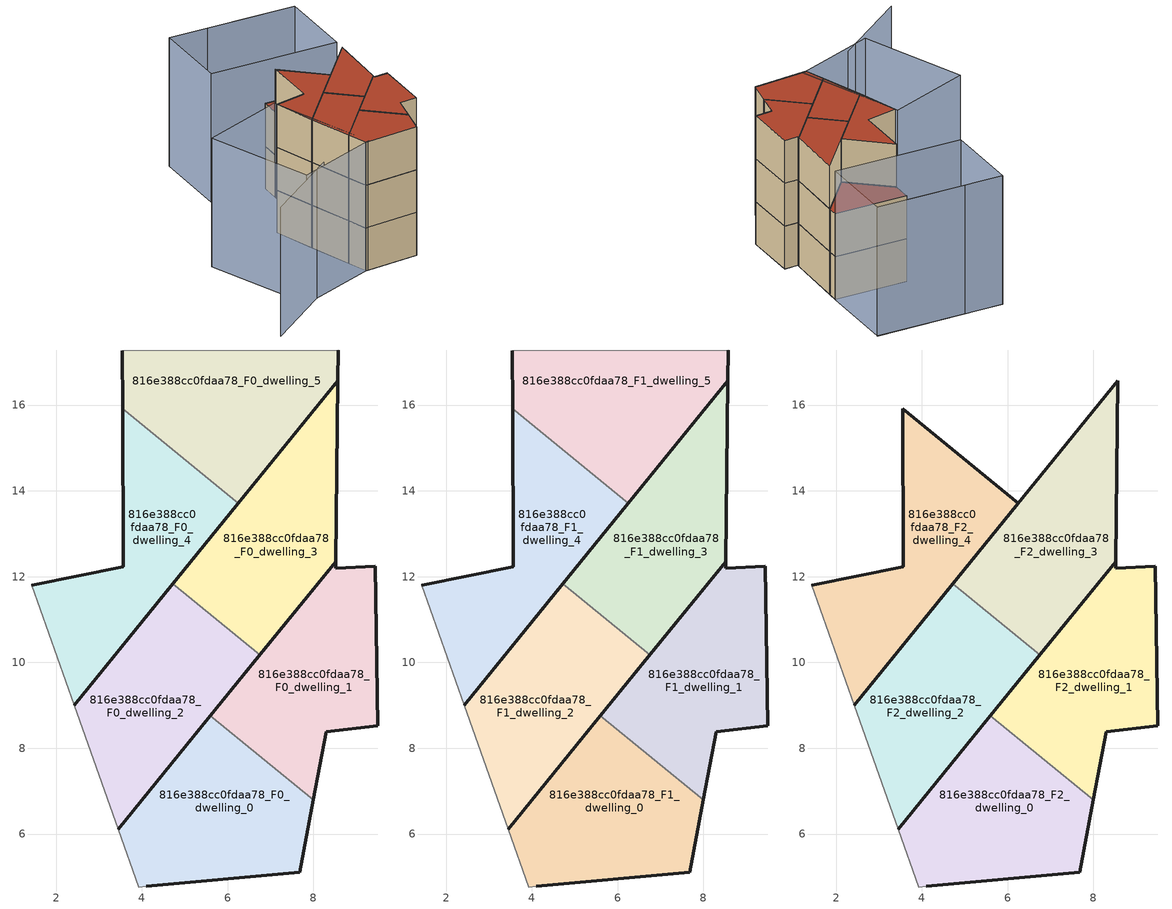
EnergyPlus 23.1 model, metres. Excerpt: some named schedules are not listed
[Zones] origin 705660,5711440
816e388cc0fdaa78_F0_dwelling_0
 floor ground (EU_floor_Construction): 7.68,5.11 8,6.8 5.59,8.75 3.45,6.12 3.92,4.77 4.1,4.78 z0
 wall outside (EU_wall_Construction): 3.45,6.12 5.59,8.75 / 8,6.8 7.68,5.11 4.1,4.78 z0:3
 wall adiabatic (EU_wall_Construction): 4.1,4.78 3.92,4.77 3.45,6.12 z0:3
 wall to 816e388cc0fdaa78_F0_dwelling_1 (EU_wall_Construction): 5.59,8.75 8,6.8 z0:3
816e388cc0fdaa78_F0_dwelling_1
 floor ground (EU_floor_Construction): 8,6.8 8.29,8.38 9.5,8.52 9.44,12.24 8.51,12.2 8.52,12.35 5.59,8.75 z0
 wall outside (EU_wall_Construction): 5.59,8.75 8.52,12.35 8.51,12.2 9.44,12.24 9.5,8.52 8.29,8.38 8,6.8 z0:3
816e388cc0fdaa78_F0_dwelling_2
 floor ground (EU_floor_Construction): 3.45,6.12 6.75,10.18 4.72,11.83 2.42,9.01 z0
 wall outside (EU_wall_Construction): 6.75,10.18 3.45,6.12 / 2.42,9.01 4.72,11.83 z0:3
 wall adiabatic (EU_wall_Construction): 3.45,6.12 2.42,9.01 z0:3
 wall to 816e388cc0fdaa78_F0_dwelling_3 (EU_wall_Construction): 4.72,11.83 6.75,10.18 z0:3
816e388cc0fdaa78_F0_dwelling_3
 floor ground (EU_floor_Construction): 6.75,10.18 8.52,12.35 8.57,16.56 4.72,11.83 z0
 wall outside (EU_wall_Construction): 4.72,11.83 8.57,16.56 8.52,12.35 6.75,10.18 z0:3
816e388cc0fdaa78_F0_dwelling_4
 floor ground (EU_floor_Construction): 2.42,9.01 6.25,13.71 3.55,15.91 3.57,12.33 3.57,12.24 1.44,11.8 z0
 wall outside (EU_wall_Construction): 1.44,11.8 3.57,12.24 3.57,12.33 3.55,15.91 / 6.25,13.71 2.42,9.01 z0:3
 wall to 816e388cc0fdaa78_F0_dwelling_5 (EU_wall_Construction): 3.55,15.91 6.25,13.71 z0:3
 wall adiabatic (EU_wall_Construction): 2.42,9.01 1.44,11.8 z0:3
816e388cc0fdaa78_F0_dwelling_5
 floor ground (EU_floor_Construction): 6.25,13.71 8.57,16.56 8.58,17.28 3.54,17.27 3.55,15.91 z0
 wall outside (EU_wall_Construction): 3.55,15.91 3.54,17.27 / 8.58,17.28 8.57,16.56 6.25,13.71 z0:3
 wall adiabatic (EU_wall_Construction): 3.54,17.27 8.58,17.28 z0:3
816e388cc0fdaa78_F1_dwelling_0
 floor to 816e388cc0fdaa78_F0_dwelling_0 (EU_floor_Construction): 7.68,5.11 8,6.8 5.59,8.75 3.45,6.12 3.92,4.77 4.1,4.78 z3
 wall outside (EU_wall_Construction): 3.45,6.12 5.59,8.75 / 8,6.8 7.68,5.11 4.1,4.78 z3:6
 wall adiabatic (EU_wall_Construction): 4.1,4.78 3.92,4.77 3.45,6.12 z3:6
 wall to 816e388cc0fdaa78_F1_dwelling_1 (EU_wall_Construction): 5.59,8.75 8,6.8 z3:6
816e388cc0fdaa78_F1_dwelling_1
 floor to 816e388cc0fdaa78_F0_dwelling_1 (EU_floor_Construction): 8,6.8 8.29,8.38 9.5,8.52 9.44,12.24 8.51,12.2 8.52,12.35 5.59,8.75 z3
 wall outside (EU_wall_Construction): 5.59,8.75 8.52,12.35 8.51,12.2 9.44,12.24 9.5,8.52 8.29,8.38 8,6.8 z3:6
816e388cc0fdaa78_F1_dwelling_2
 floor to 816e388cc0fdaa78_F0_dwelling_2 (EU_floor_Construction): 3.45,6.12 6.75,10.18 4.72,11.83 2.42,9.01 z3
 wall outside (EU_wall_Construction): 6.75,10.18 3.45,6.12 / 2.42,9.01 4.72,11.83 z3:6
 wall adiabatic (EU_wall_Construction): 3.45,6.12 2.42,9.01 z3:6
 wall to 816e388cc0fdaa78_F1_dwelling_3 (EU_wall_Construction): 4.72,11.83 6.75,10.18 z3:6
816e388cc0fdaa78_F1_dwelling_3
 floor to 816e388cc0fdaa78_F0_dwelling_3 (EU_floor_Construction): 6.75,10.18 8.52,12.35 8.57,16.56 4.72,11.83 z3
 wall outside (EU_wall_Construction): 4.72,11.83 8.57,16.56 8.52,12.35 6.75,10.18 z3:6
816e388cc0fdaa78_F1_dwelling_4
 floor to 816e388cc0fdaa78_F0_dwelling_4 (EU_floor_Construction): 2.42,9.01 6.25,13.71 3.55,15.91 3.57,12.33 3.57,12.24 1.44,11.8 z3
 wall outside (EU_wall_Construction): 1.44,11.8 3.57,12.24 3.57,12.33 3.55,15.91 / 6.25,13.71 2.42,9.01 z3:6
 wall to 816e388cc0fdaa78_F1_dwelling_5 (EU_wall_Construction): 3.55,15.91 6.25,13.71 z3:6
 wall adiabatic (EU_wall_Construction): 2.42,9.01 1.44,11.8 z3:6
816e388cc0fdaa78_F1_dwelling_5
 floor to 816e388cc0fdaa78_F0_dwelling_5 (EU_floor_Construction): 6.25,13.71 8.57,16.56 8.58,17.28 3.54,17.27 3.55,15.91 z3
 wall outside (EU_wall_Construction): 3.55,15.91 3.54,17.27 / 8.58,17.28 8.57,16.56 6.25,13.71 z3:6
 wall adiabatic (EU_wall_Construction): 3.54,17.27 8.58,17.28 z3:6
 roof outside (EU_roof_Construction): 8.58,17.28 8.57,16.56 6.25,13.71 3.55,15.91 3.54,17.27 z6
816e388cc0fdaa78_F2_dwelling_0
 floor to 816e388cc0fdaa78_F1_dwelling_0 (EU_floor_Construction): 7.68,5.11 8,6.8 5.59,8.75 3.45,6.12 3.92,4.77 4.1,4.78 z6
 wall outside (EU_wall_Construction): 3.45,6.12 5.59,8.75 / 8,6.8 7.68,5.11 4.1,4.78 z6:9
 wall adiabatic (EU_wall_Construction): 4.1,4.78 3.92,4.77 3.45,6.12 z6:9
 wall to 816e388cc0fdaa78_F2_dwelling_1 (EU_wall_Construction): 5.59,8.75 8,6.8 z6:9
 roof outside (EU_roof_Construction): 8,6.8 7.68,5.11 4.1,4.78 3.92,4.77 3.45,6.12 5.59,8.75 z9
816e388cc0fdaa78_F2_dwelling_1
 floor to 816e388cc0fdaa78_F1_dwelling_1 (EU_floor_Construction): 8,6.8 8.29,8.38 9.5,8.52 9.44,12.24 8.51,12.2 8.52,12.35 5.59,8.75 z6
 wall outside (EU_wall_Construction): 5.59,8.75 8.52,12.35 8.51,12.2 9.44,12.24 9.5,8.52 8.29,8.38 8,6.8 z6:9
 roof outside (EU_roof_Construction): 9.44,12.24 9.5,8.52 8.29,8.38 8,6.8 5.59,8.75 8.52,12.35 8.51,12.2 z9
816e388cc0fdaa78_F2_dwelling_2
 floor to 816e388cc0fdaa78_F1_dwelling_2 (EU_floor_Construction): 3.45,6.12 6.75,10.18 4.72,11.83 2.42,9.01 z6
 wall outside (EU_wall_Construction): 6.75,10.18 3.45,6.12 / 2.42,9.01 4.72,11.83 z6:9
 wall adiabatic (EU_wall_Construction): 3.45,6.12 2.42,9.01 z6:9
 wall to 816e388cc0fdaa78_F2_dwelling_3 (EU_wall_Construction): 4.72,11.83 6.75,10.18 z6:9
 roof outside (EU_roof_Construction): 6.75,10.18 3.45,6.12 2.42,9.01 4.72,11.83 z9
816e388cc0fdaa78_F2_dwelling_3
 floor to 816e388cc0fdaa78_F1_dwelling_3 (EU_floor_Construction): 6.75,10.18 8.52,12.35 8.57,16.56 4.72,11.83 z6
 wall outside (EU_wall_Construction): 4.72,11.83 8.57,16.56 8.52,12.35 6.75,10.18 z6:9
 roof outside (EU_roof_Construction): 8.57,16.56 8.52,12.35 6.75,10.18 4.72,11.83 z9
816e388cc0fdaa78_F2_dwelling_4
 floor to 816e388cc0fdaa78_F1_dwelling_4 (EU_floor_Construction): 2.42,9.01 6.25,13.71 3.55,15.91 3.57,12.33 3.57,12.24 1.44,11.8 z6
 wall outside (EU_wall_Construction): 1.44,11.8 3.57,12.24 3.57,12.33 3.55,15.91 6.25,13.71 2.42,9.01 z6:9
 wall adiabatic (EU_wall_Construction): 2.42,9.01 1.44,11.8 z6:9
 roof outside (EU_roof_Construction): 6.25,13.71 2.42,9.01 1.44,11.8 3.57,12.24 3.57,12.33 3.55,15.91 z9
shading: 0.41,3.67 -4.76,-0.34 / 8.57,22.75 -0.24,22.73 / 4.23,4.89 -1.35,2.64 / -1.35,2.64 -4.22,9.73 / -4.22,9.73 1.36,11.99 / 1.36,11.99 4.23,4.89 / -0.25,22.73 8.56,22.75 / 8.56,22.75 8.58,17.28 / 8.58,17.28 -0.24,17.26 / -0.24,17.26 -0.25,22.73 z0:9
[Building]
EU S2 Campaign: North Axis=0; Terrain=City; Solar Distribution=FullExterior
[Site:Location]
London: Latitude=51.5; Longitude=-0.5; Time Zone=0; Elevation=25
[SizingPeriod:WeatherFileDays]
AnnualSizingPeriod: Begin Month=1; Begin Day of Month=1; End Month=12; End Day of Month=31; Day of Week for Start Day=Monday; Use Weather File Daylight Saving Period=No; Use Weather File Rain and Snow Indicators=No
[MATERIAL]
EU_InternalMass_Material: Roughness=MediumRough; Thickness=0.1; Conductivity=1; Density=1800; Specific Heat=900; Thermal Absorptance=0.9; Solar Absorptance=0.7; Visible Absorptance=0.7
[MATERIAL:NOMASS] Roughness=MediumRough; Thermal Absorptance=0.9; Solar Absorptance=0.7; Visible Absorptance=0.7
Name | Thermal Resistance
EU_wall_NoMass | 1.04674
EU_roof_NoMass | 4.32442
EU_floor_NoMass | 2.04616
[CONSTRUCTION]
EU_wall_Construction: EU_wall_NoMass
EU_roof_Construction: EU_roof_NoMass
EU_floor_Construction: EU_floor_NoMass
EU_InternalMass_Construction: EU_InternalMass_Material
[ZONE] Type=1; Multiplier=1; Ceiling Height=autocalculate; Floor Area=autocalculate; Part of Total Floor Area=Yes
Name | Volume
816e388cc0fdaa78_F0_dwelling_0; 816e388cc0fdaa78_F1_dwelling_0; 816e388cc0fdaa78_F2_dwelling_0 | 34.8677
816e388cc0fdaa78_F0_dwelling_1; 816e388cc0fdaa78_F1_dwelling_1; 816e388cc0fdaa78_F2_dwelling_1 | 34.8787
816e388cc0fdaa78_F0_dwelling_2; 816e388cc0fdaa78_F1_dwelling_2; 816e388cc0fdaa78_F2_dwelling_2 | 34.864
816e388cc0fdaa78_F0_dwelling_3; 816e388cc0fdaa78_F1_dwelling_3; 816e388cc0fdaa78_F2_dwelling_3 | 34.8662
816e388cc0fdaa78_F0_dwelling_4; 816e388cc0fdaa78_F1_dwelling_4; 816e388cc0fdaa78_F2_dwelling_4 | 34.8699
816e388cc0fdaa78_F0_dwelling_5; 816e388cc0fdaa78_F1_dwelling_5 | 34.8625
[INTERNALMASS] Construction=EU_InternalMass_Construction
Name | Zone or ZoneList | Surface Area
816e388cc0fdaa78_F0_dwelling_0_EU_InternalMass | 816e388cc0fdaa78_F0_dwelling_0 | 11.6224
816e388cc0fdaa78_F0_dwelling_1_EU_InternalMass | 816e388cc0fdaa78_F0_dwelling_1 | 11.6264
816e388cc0fdaa78_F0_dwelling_2_EU_InternalMass | 816e388cc0fdaa78_F0_dwelling_2 | 11.6214
816e388cc0fdaa78_F0_dwelling_3_EU_InternalMass | 816e388cc0fdaa78_F0_dwelling_3 | 11.6214
816e388cc0fdaa78_F0_dwelling_4_EU_InternalMass | 816e388cc0fdaa78_F0_dwelling_4 | 11.623
816e388cc0fdaa78_F0_dwelling_5_EU_InternalMass | 816e388cc0fdaa78_F0_dwelling_5 | 11.6209
816e388cc0fdaa78_F1_dwelling_0_EU_InternalMass | 816e388cc0fdaa78_F1_dwelling_0 | 11.6224
816e388cc0fdaa78_F1_dwelling_1_EU_InternalMass | 816e388cc0fdaa78_F1_dwelling_1 | 11.6264
816e388cc0fdaa78_F1_dwelling_2_EU_InternalMass | 816e388cc0fdaa78_F1_dwelling_2 | 11.6214
816e388cc0fdaa78_F1_dwelling_3_EU_InternalMass | 816e388cc0fdaa78_F1_dwelling_3 | 11.6214
816e388cc0fdaa78_F1_dwelling_4_EU_InternalMass | 816e388cc0fdaa78_F1_dwelling_4 | 11.623
816e388cc0fdaa78_F1_dwelling_5_EU_InternalMass | 816e388cc0fdaa78_F1_dwelling_5 | 11.6209
816e388cc0fdaa78_F2_dwelling_0_EU_InternalMass | 816e388cc0fdaa78_F2_dwelling_0 | 13.9466
816e388cc0fdaa78_F2_dwelling_1_EU_InternalMass | 816e388cc0fdaa78_F2_dwelling_1 | 13.9469
816e388cc0fdaa78_F2_dwelling_2_EU_InternalMass | 816e388cc0fdaa78_F2_dwelling_2 | 13.9462
816e388cc0fdaa78_F2_dwelling_3_EU_InternalMass | 816e388cc0fdaa78_F2_dwelling_3 | 13.949
816e388cc0fdaa78_F2_dwelling_4_EU_InternalMass | 816e388cc0fdaa78_F2_dwelling_4 | 13.9478
[OTHEREQUIPMENT] Fuel Type=Electricity; Design Level Calculation Method=Watts/Area; Power per Zone Floor Area=1; Fraction Latent=0; Fraction Radiant=0; Fraction Lost=0; Carbon Dioxide Generation Rate=0; EndUse Subcategory=EU_Step8_InternalGains
Name | Zone or ZoneList or Space or SpaceList | Schedule
EU_Step8_InternalGain_816e388cc0fdaa78_F0_dwelling_0_f000 | 816e388cc0fdaa78_F0_dwelling_0 | EU_Step8_GainSchedule_816e388cc0fdaa78_F0_dwelling_0_f000
EU_Step8_InternalGain_816e388cc0fdaa78_F0_dwelling_1_f000 | 816e388cc0fdaa78_F0_dwelling_1 | EU_Step8_GainSchedule_816e388cc0fdaa78_F0_dwelling_1_f000
EU_Step8_InternalGain_816e388cc0fdaa78_F0_dwelling_2_f000 | 816e388cc0fdaa78_F0_dwelling_2 | EU_Step8_GainSchedule_816e388cc0fdaa78_F0_dwelling_2_f000
EU_Step8_InternalGain_816e388cc0fdaa78_F0_dwelling_3_f000 | 816e388cc0fdaa78_F0_dwelling_3 | EU_Step8_GainSchedule_816e388cc0fdaa78_F0_dwelling_3_f000
EU_Step8_InternalGain_816e388cc0fdaa78_F0_dwelling_4_f000 | 816e388cc0fdaa78_F0_dwelling_4 | EU_Step8_GainSchedule_816e388cc0fdaa78_F0_dwelling_4_f000
EU_Step8_InternalGain_816e388cc0fdaa78_F0_dwelling_5_f000 | 816e388cc0fdaa78_F0_dwelling_5 | EU_Step8_GainSchedule_816e388cc0fdaa78_F0_dwelling_5_f000
EU_Step8_InternalGain_816e388cc0fdaa78_F1_dwelling_0_f000 | 816e388cc0fdaa78_F1_dwelling_0 | EU_Step8_GainSchedule_816e388cc0fdaa78_F1_dwelling_0_f000
EU_Step8_InternalGain_816e388cc0fdaa78_F1_dwelling_1_f000 | 816e388cc0fdaa78_F1_dwelling_1 | EU_Step8_GainSchedule_816e388cc0fdaa78_F1_dwelling_1_f000
EU_Step8_InternalGain_816e388cc0fdaa78_F1_dwelling_2_f000 | 816e388cc0fdaa78_F1_dwelling_2 | EU_Step8_GainSchedule_816e388cc0fdaa78_F1_dwelling_2_f000
EU_Step8_InternalGain_816e388cc0fdaa78_F1_dwelling_3_f000 | 816e388cc0fdaa78_F1_dwelling_3 | EU_Step8_GainSchedule_816e388cc0fdaa78_F1_dwelling_3_f000
EU_Step8_InternalGain_816e388cc0fdaa78_F1_dwelling_4_f000 | 816e388cc0fdaa78_F1_dwelling_4 | EU_Step8_GainSchedule_816e388cc0fdaa78_F1_dwelling_4_f000
EU_Step8_InternalGain_816e388cc0fdaa78_F1_dwelling_5_f000 | 816e388cc0fdaa78_F1_dwelling_5 | EU_Step8_GainSchedule_816e388cc0fdaa78_F1_dwelling_5_f000
EU_Step8_InternalGain_816e388cc0fdaa78_F2_dwelling_0_f000 | 816e388cc0fdaa78_F2_dwelling_0 | EU_Step8_GainSchedule_816e388cc0fdaa78_F2_dwelling_0_f000
EU_Step8_InternalGain_816e388cc0fdaa78_F2_dwelling_1_f000 | 816e388cc0fdaa78_F2_dwelling_1 | EU_Step8_GainSchedule_816e388cc0fdaa78_F2_dwelling_1_f000
EU_Step8_InternalGain_816e388cc0fdaa78_F2_dwelling_2_f000 | 816e388cc0fdaa78_F2_dwelling_2 | EU_Step8_GainSchedule_816e388cc0fdaa78_F2_dwelling_2_f000
EU_Step8_InternalGain_816e388cc0fdaa78_F2_dwelling_3_f000 | 816e388cc0fdaa78_F2_dwelling_3 | EU_Step8_GainSchedule_816e388cc0fdaa78_F2_dwelling_3_f000
EU_Step8_InternalGain_816e388cc0fdaa78_F2_dwelling_4_f000 | 816e388cc0fdaa78_F2_dwelling_4 | EU_Step8_GainSchedule_816e388cc0fdaa78_F2_dwelling_4_f000
[ZONEVENTILATION:DESIGNFLOWRATE] Schedule=EU_AlwaysOn; Design Flow Rate Calculation Method=AirChanges/Hour; Air Changes per Hour=0.488719; Ventilation Type=Natural; Fan Pressure Rise=0; Fan Total Efficiency=1; Constant Term Coefficient=1; Temperature Term Coefficient=0; Velocity Term Coefficient=0; Velocity Squared Term Coefficient=0; Minimum Indoor Temperature=-100; Maximum Indoor Temperature=100; Delta Temperature=-100; Minimum Outdoor Temperature=-100; Maximum Outdoor Temperature=100; Maximum Wind Speed=40
Name | Zone or ZoneList or Space or SpaceList
EU_ConstantAir_816e388cc0fdaa78_F0_dwelling_0 | 816e388cc0fdaa78_F0_dwelling_0
EU_ConstantAir_816e388cc0fdaa78_F0_dwelling_1 | 816e388cc0fdaa78_F0_dwelling_1
EU_ConstantAir_816e388cc0fdaa78_F0_dwelling_2 | 816e388cc0fdaa78_F0_dwelling_2
EU_ConstantAir_816e388cc0fdaa78_F0_dwelling_3 | 816e388cc0fdaa78_F0_dwelling_3
EU_ConstantAir_816e388cc0fdaa78_F0_dwelling_4 | 816e388cc0fdaa78_F0_dwelling_4
EU_ConstantAir_816e388cc0fdaa78_F0_dwelling_5 | 816e388cc0fdaa78_F0_dwelling_5
EU_ConstantAir_816e388cc0fdaa78_F1_dwelling_0 | 816e388cc0fdaa78_F1_dwelling_0
EU_ConstantAir_816e388cc0fdaa78_F1_dwelling_1 | 816e388cc0fdaa78_F1_dwelling_1
EU_ConstantAir_816e388cc0fdaa78_F1_dwelling_2 | 816e388cc0fdaa78_F1_dwelling_2
EU_ConstantAir_816e388cc0fdaa78_F1_dwelling_3 | 816e388cc0fdaa78_F1_dwelling_3
EU_ConstantAir_816e388cc0fdaa78_F1_dwelling_4 | 816e388cc0fdaa78_F1_dwelling_4
EU_ConstantAir_816e388cc0fdaa78_F1_dwelling_5 | 816e388cc0fdaa78_F1_dwelling_5
EU_ConstantAir_816e388cc0fdaa78_F2_dwelling_0 | 816e388cc0fdaa78_F2_dwelling_0
EU_ConstantAir_816e388cc0fdaa78_F2_dwelling_1 | 816e388cc0fdaa78_F2_dwelling_1
EU_ConstantAir_816e388cc0fdaa78_F2_dwelling_2 | 816e388cc0fdaa78_F2_dwelling_2
EU_ConstantAir_816e388cc0fdaa78_F2_dwelling_3 | 816e388cc0fdaa78_F2_dwelling_3
EU_ConstantAir_816e388cc0fdaa78_F2_dwelling_4 | 816e388cc0fdaa78_F2_dwelling_4
[HVACTEMPLATE:THERMOSTAT] Constant Heating Setpoint=20; Constant Cooling Setpoint=50
EU_HeatOnly_816e388cc0fdaa78_F0_dwelling_0; EU_HeatOnly_816e388cc0fdaa78_F0_dwelling_1; EU_HeatOnly_816e388cc0fdaa78_F0_dwelling_2; EU_HeatOnly_816e388cc0fdaa78_F0_dwelling_3; EU_HeatOnly_816e388cc0fdaa78_F0_dwelling_4; EU_HeatOnly_816e388cc0fdaa78_F0_dwelling_5; EU_HeatOnly_816e388cc0fdaa78_F1_dwelling_0; EU_HeatOnly_816e388cc0fdaa78_F1_dwelling_1; EU_HeatOnly_816e388cc0fdaa78_F1_dwelling_2; EU_HeatOnly_816e388cc0fdaa78_F1_dwelling_3; EU_HeatOnly_816e388cc0fdaa78_F1_dwelling_4; EU_HeatOnly_816e388cc0fdaa78_F1_dwelling_5; EU_HeatOnly_816e388cc0fdaa78_F2_dwelling_0; EU_HeatOnly_816e388cc0fdaa78_F2_dwelling_1; EU_HeatOnly_816e388cc0fdaa78_F2_dwelling_2; EU_HeatOnly_816e388cc0fdaa78_F2_dwelling_3; EU_HeatOnly_816e388cc0fdaa78_F2_dwelling_4
[HVACTEMPLATE:ZONE:IDEALLOADSAIRSYSTEM] System Availability Schedule=EU_AlwaysOn; Maximum Heating Supply Air Temperature=50; Minimum Cooling Supply Air Temperature=13; Maximum Heating Supply Air Humidity Ratio=0.0156; Minimum Cooling Supply Air Humidity Ratio=0.0077; Heating Limit=NoLimit; Cooling Limit=NoLimit; Heating Availability Schedule=EU_AlwaysOn; Cooling Availability Schedule=EU_CoolingOff; Dehumidification Control Type=ConstantSensibleHeatRatio; Cooling Sensible Heat Ratio=0.7; Dehumidification Setpoint=60; Humidification Control Type=None; Humidification Setpoint=30; Outdoor Air Method=None; Outdoor Air Flow Rate per Person=0.00944; Outdoor Air Flow Rate per Zone Floor Area=0; Outdoor Air Flow Rate per Zone=0; Demand Controlled Ventilation Type=None; Outdoor Air Economizer Type=NoEconomizer; Heat Recovery Type=None; Sensible Heat Recovery Effectiveness=0.7; Latent Heat Recovery Effectiveness=0.65
Name | Template Thermostat
816e388cc0fdaa78_F0_dwelling_0 | EU_HeatOnly_816e388cc0fdaa78_F0_dwelling_0
816e388cc0fdaa78_F0_dwelling_1 | EU_HeatOnly_816e388cc0fdaa78_F0_dwelling_1
816e388cc0fdaa78_F0_dwelling_2 | EU_HeatOnly_816e388cc0fdaa78_F0_dwelling_2
816e388cc0fdaa78_F0_dwelling_3 | EU_HeatOnly_816e388cc0fdaa78_F0_dwelling_3
816e388cc0fdaa78_F0_dwelling_4 | EU_HeatOnly_816e388cc0fdaa78_F0_dwelling_4
816e388cc0fdaa78_F0_dwelling_5 | EU_HeatOnly_816e388cc0fdaa78_F0_dwelling_5
816e388cc0fdaa78_F1_dwelling_0 | EU_HeatOnly_816e388cc0fdaa78_F1_dwelling_0
816e388cc0fdaa78_F1_dwelling_1 | EU_HeatOnly_816e388cc0fdaa78_F1_dwelling_1
816e388cc0fdaa78_F1_dwelling_2 | EU_HeatOnly_816e388cc0fdaa78_F1_dwelling_2
816e388cc0fdaa78_F1_dwelling_3 | EU_HeatOnly_816e388cc0fdaa78_F1_dwelling_3
816e388cc0fdaa78_F1_dwelling_4 | EU_HeatOnly_816e388cc0fdaa78_F1_dwelling_4
816e388cc0fdaa78_F1_dwelling_5 | EU_HeatOnly_816e388cc0fdaa78_F1_dwelling_5
816e388cc0fdaa78_F2_dwelling_0 | EU_HeatOnly_816e388cc0fdaa78_F2_dwelling_0
816e388cc0fdaa78_F2_dwelling_1 | EU_HeatOnly_816e388cc0fdaa78_F2_dwelling_1
816e388cc0fdaa78_F2_dwelling_2 | EU_HeatOnly_816e388cc0fdaa78_F2_dwelling_2
816e388cc0fdaa78_F2_dwelling_3 | EU_HeatOnly_816e388cc0fdaa78_F2_dwelling_3
816e388cc0fdaa78_F2_dwelling_4 | EU_HeatOnly_816e388cc0fdaa78_F2_dwelling_4
[SIZING:ZONE] Zone Cooling Design Supply Air Temperature Input Method=SupplyAirTemperature; Zone Cooling Design Supply Air Temperature=13; Zone Heating Design Supply Air Temperature Input Method=SupplyAirTemperature; Zone Heating Design Supply Air Temperature=50; Zone Cooling Design Supply Air Humidity Ratio=0.008; Zone Heating Design Supply Air Humidity Ratio=0.008; Cooling Design Air Flow Method=DesignDay; Cooling Design Air Flow Rate=0; Cooling Minimum Air Flow per Zone Floor Area=0.000762; Cooling Minimum Air Flow=0; Cooling Minimum Air Flow Fraction=0.2; Heating Design Air Flow Method=DesignDay; Heating Design Air Flow Rate=0; Heating Maximum Air Flow per Zone Floor Area=0.002032; Heating Maximum Air Flow=0.141576; Heating Maximum Air Flow Fraction=0.3; Account for Dedicated Outdoor Air System=No; Dedicated Outdoor Air System Control Strategy=NeutralSupplyAir; Dedicated Outdoor Air Low Setpoint Temperature for Design=autosize; Dedicated Outdoor Air High Setpoint Temperature for Design=autosize; Zone Load Sizing Method=Sensible Load Only No Latent Load; Zone Latent Cooling Design Supply Air Humidity Ratio Input Method=HumidityRatioDifference; Zone Cooling Design Supply Air Humidity Ratio Difference=0.005; Zone Latent Heating Design Supply Air Humidity Ratio Input Method=HumidityRatioDifference; Zone Humidification Design Supply Air Humidity Ratio Difference=0.005
816e388cc0fdaa78_F0_dwelling_0; 816e388cc0fdaa78_F0_dwelling_1; 816e388cc0fdaa78_F0_dwelling_2; 816e388cc0fdaa78_F0_dwelling_3; 816e388cc0fdaa78_F0_dwelling_4; 816e388cc0fdaa78_F0_dwelling_5; 816e388cc0fdaa78_F1_dwelling_0; 816e388cc0fdaa78_F1_dwelling_1; 816e388cc0fdaa78_F1_dwelling_2
